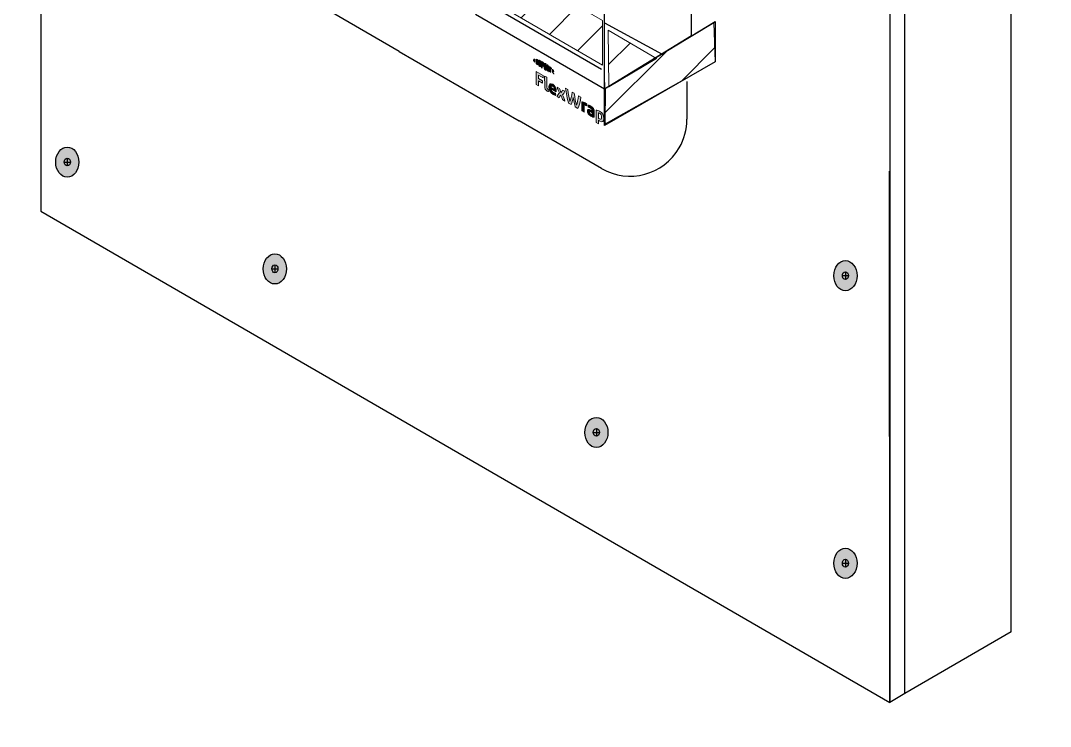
# Model space of a CAD drawing. Extents: x -1279 to 5791, y -3809 to 1769.
# Drawn here: x 4232.1 to 4558.1, y -3060.5 to -2836.9 of the extents above; entities that cross this region are included whole.
import ezdxf

# ---------------------------------------------------------------- set-up
doc = ezdxf.new("R2010")
doc.units = 0
doc.header["$MEASUREMENT"] = 0
for name, color, linetype, lineweight in [('G-ANNO-TTLB', 7, 'Continuous', 0), ('Layer 12', 7, 'Continuous', 0), ('TYVEK', 7, 'Continuous', 0)]:
    doc.layers.add(name, color=color, linetype=linetype, lineweight=lineweight)
pattern_1 = [(45, (0, 0), (-7.071067, 7.071069), [])]

# ---------------------------------------------------------------- blocks, each defined once
blk = doc.blocks.new('Block_113')
at = {"layer": 'TYVEK', "true_color": 0x003b71, "transparency": 33554687}
h = blk.add_hatch(color=156, dxfattribs=at)
h.dxf.hatch_style = 2
edge = h.paths.add_edge_path()
edge.add_ellipse((4246.87, -2881.74), major_axis=(0, 4.78), ratio=0.766948, start_angle=0, end_angle=360)
h = blk.add_hatch(color=156, dxfattribs=at)
h.dxf.hatch_style = 2
edge = h.paths.add_edge_path()
edge.add_ellipse((4312.58, -2915.56), major_axis=(0, 4.78), ratio=0.766948, start_angle=0, end_angle=360)
h = blk.add_hatch(color=156, dxfattribs=at)
h.dxf.hatch_style = 2
edge = h.paths.add_edge_path()
edge.add_ellipse((4493.25, -2917.71), major_axis=(0, 4.78), ratio=0.766948, start_angle=0, end_angle=360)
h = blk.add_hatch(color=156, dxfattribs=at)
h.dxf.hatch_style = 2
edge = h.paths.add_edge_path()
edge.add_ellipse((4414.38, -2967.37), major_axis=(0, 4.78), ratio=0.766948, start_angle=0, end_angle=360)
h = blk.add_hatch(color=156, dxfattribs=at)
h.dxf.hatch_style = 2
edge = h.paths.add_edge_path()
edge.add_ellipse((4493.25, -3008.81), major_axis=(0, 4.78), ratio=0.766948, start_angle=0, end_angle=360)
at = {"layer": 'TYVEK', "color": 18, "lineweight": 25, "true_color": 0x080808}
for p, q in [((4245.9, -2881.71), (4247.84, -2881.71)), ((4246.87, -2880.47), (4246.87, -2882.94)), ((4312.58, -2914.29), (4312.58, -2916.76)), ((4311.61, -2915.53), (4313.56, -2915.53)), ((4492.28, -2917.68), (4494.23, -2917.68)), ((4493.25, -2916.44), (4493.25, -2918.91)), ((4414.38, -2966.11), (4414.38, -2968.57)), ((4413.4, -2967.34), (4415.35, -2967.34)), ((4492.28, -3008.78), (4494.23, -3008.78)), ((4493.25, -3007.55), (4493.25, -3010.02))]:
    blk.add_line(p, q, dxfattribs=at)
at = {"layer": 'TYVEK', "color": 18, "lineweight": 25, "true_color": 0x000000}
for centre in [(4246.87, -2881.74), (4312.58, -2915.56), (4493.25, -2917.71), (4414.38, -2967.37), (4493.25, -3008.81)]:
    blk.add_ellipse(centre, major_axis=(0, 4.78), ratio=0.766948, dxfattribs=at)
at = {"layer": 'TYVEK', "color": 18, "lineweight": 25, "true_color": 0x080808}
for centre in [(4246.87, -2881.71), (4312.58, -2915.53), (4493.25, -2917.68), (4414.38, -2967.34), (4493.25, -3008.78)]:
    blk.add_ellipse(centre, major_axis=(0, 1.23), ratio=0.788846, dxfattribs=at)
blk = doc.blocks.new('Block_239')
at = {"layer": 'TYVEK', "true_color": 0x003b71, "transparency": 33554687}
h = blk.add_hatch(color=156, dxfattribs=at)
h.dxf.hatch_style = 2
edge = h.paths.add_edge_path()
edge.add_spline(control_points=[(4395.35, -2857.17), (4395.35, -2857.17), (4395.34, -2853.03), (4395.34, -2853.03), (4395.34, -2853.03), (4397.53, -2854.28), (4397.53, -2854.28), (4397.53, -2854.28), (4397.53, -2855), (4397.53, -2855), (4397.53, -2855), (4396.08, -2854.17), (4396.08, -2854.17), (4396.08, -2854.17), (4396.08, -2855.29), (4396.08, -2855.29), (4396.08, -2855.29), (4397.3, -2856), (4397.3, -2856), (4397.3, -2856), (4397.3, -2856.72), (4397.3, -2856.72), (4397.3, -2856.72), (4396.08, -2856.02), (4396.08, -2856.02), (4396.08, -2856.02), (4396.09, -2857.59), (4396.09, -2857.59), (4396.09, -2857.59), (4395.35, -2857.17), (4395.35, -2857.17)], knot_values=[0, 0, 0, 0, 1, 1, 1, 2, 2, 2, 3, 3, 3, 4, 4, 4, 5, 5, 5, 6, 6, 6, 7, 7, 7, 8, 8, 8, 9, 9, 9, 10, 10, 10, 10], degree=3, periodic=0)
h = blk.add_hatch(color=156, dxfattribs=at)
h.dxf.hatch_style = 2
edge = h.paths.add_edge_path()
edge.add_spline(control_points=[(4398.73, -2858.01), (4398.73, -2858.33), (4398.8, -2858.54), (4399, -2858.66), (4399.06, -2858.69), (4399.11, -2858.72), (4399.15, -2858.73), (4399.15, -2858.73), (4399.21, -2859.4), (4399.21, -2859.4), (4399.11, -2859.37), (4398.95, -2859.3), (4398.85, -2859.25), (4398.26, -2858.91), (4398.02, -2858.33), (4398.02, -2857.62), (4398.02, -2857.62), (4398.01, -2854.46), (4398.01, -2854.46), (4398.01, -2854.46), (4398.72, -2854.82), (4398.72, -2854.82), (4398.72, -2854.82), (4398.73, -2858.01), (4398.73, -2858.01)], knot_values=[0, 0, 0, 0, 1, 1, 1, 2, 2, 2, 3, 3, 3, 4, 4, 4, 5, 5, 5, 6, 6, 6, 7, 7, 7, 8, 8, 8, 8], degree=3, periodic=0)
h = blk.add_hatch(color=156, dxfattribs=at)
h.dxf.hatch_style = 2
edge = h.paths.add_edge_path()
edge.add_spline(control_points=[(4400.04, -2858.06), (4400.04, -2858.06), (4401.01, -2858.62), (4401.01, -2858.62), (4401.01, -2858.62), (4401.01, -2858.55), (4401.01, -2858.55), (4401.01, -2858.22), (4400.86, -2857.89), (4400.57, -2857.73), (4400.28, -2857.56), (4400.08, -2857.69), (4400.04, -2858.06)], knot_values=[0, 0, 0, 0, 1, 1, 1, 2, 2, 2, 3, 3, 3, 4, 4, 4, 4], degree=3, periodic=0)
edge = h.paths.add_edge_path()
edge.add_spline(control_points=[(4401.6, -2860.62), (4401.37, -2860.61), (4401.04, -2860.5), (4400.7, -2860.31), (4399.87, -2859.83), (4399.31, -2858.91), (4399.3, -2857.93), (4399.3, -2856.98), (4399.82, -2856.64), (4400.57, -2857.08), (4401.24, -2857.46), (4401.69, -2858.27), (4401.69, -2859.06), (4401.69, -2859.24), (4401.68, -2859.38), (4401.67, -2859.5), (4401.67, -2859.5), (4400.05, -2858.57), (4400.05, -2858.57), (4400.12, -2859.08), (4400.36, -2859.43), (4400.77, -2859.66), (4401.02, -2859.81), (4401.26, -2859.88), (4401.48, -2859.9), (4401.48, -2859.9), (4401.6, -2860.62), (4401.6, -2860.62)], knot_values=[0, 0, 0, 0, 1, 1, 1, 2, 2, 2, 3, 3, 3, 4, 4, 4, 5, 5, 5, 6, 6, 6, 7, 7, 7, 8, 8, 8, 9, 9, 9, 9], degree=3, periodic=0)
h = blk.add_hatch(color=156, dxfattribs=at)
h.dxf.hatch_style = 2
edge = h.paths.add_edge_path()
edge.add_spline(control_points=[(4402.74, -2859.82), (4402.39, -2859.19), (4402.12, -2858.63), (4401.96, -2857.94), (4401.96, -2857.94), (4402.72, -2858.38), (4402.72, -2858.38), (4402.79, -2858.69), (4403.02, -2859.22), (4403.24, -2859.68), (4403.43, -2859.47), (4403.6, -2859.21), (4403.63, -2858.9), (4403.63, -2858.9), (4404.35, -2859.31), (4404.35, -2859.31), (4404.22, -2859.85), (4403.99, -2860.16), (4403.61, -2860.39), (4403.98, -2861.08), (4404.23, -2861.64), (4404.44, -2862.39), (4404.44, -2862.39), (4403.68, -2861.95), (4403.68, -2861.95), (4403.57, -2861.56), (4403.31, -2860.96), (4403.1, -2860.52), (4402.9, -2860.73), (4402.72, -2860.98), (4402.65, -2861.36), (4402.65, -2861.36), (4401.96, -2860.96), (4401.96, -2860.96), (4402.09, -2860.42), (4402.33, -2860.09), (4402.74, -2859.82)], knot_values=[0, 0, 0, 0, 1, 1, 1, 2, 2, 2, 3, 3, 3, 4, 4, 4, 5, 5, 5, 6, 6, 6, 7, 7, 7, 8, 8, 8, 9, 9, 9, 10, 10, 10, 11, 11, 11, 12, 12, 12, 12], degree=3, periodic=0)
h = blk.add_hatch(color=156, dxfattribs=at)
h.dxf.hatch_style = 2
edge = h.paths.add_edge_path()
edge.add_spline(control_points=[(4408.74, -2860.72), (4408.74, -2860.72), (4409.49, -2861.15), (4409.49, -2861.15), (4409.29, -2862.41), (4408.96, -2863.85), (4408.53, -2864.73), (4408.53, -2864.73), (4407.72, -2864.27), (4407.72, -2864.27), (4407.47, -2863.39), (4407.24, -2862.39), (4407.05, -2861.31), (4406.86, -2862.17), (4406.64, -2862.91), (4406.38, -2863.5), (4406.38, -2863.5), (4405.58, -2863.04), (4405.58, -2863.04), (4405.16, -2861.67), (4404.8, -2859.83), (4404.6, -2858.34), (4404.6, -2858.34), (4405.35, -2858.77), (4405.35, -2858.77), (4405.51, -2860.11), (4405.8, -2861.68), (4406.01, -2862.49), (4406.23, -2861.93), (4406.57, -2860.76), (4406.72, -2859.56), (4406.72, -2859.56), (4407.37, -2859.93), (4407.37, -2859.93), (4407.53, -2861.31), (4407.87, -2862.86), (4408.09, -2863.69), (4408.3, -2863.11), (4408.59, -2861.88), (4408.74, -2860.72)], knot_values=[0, 0, 0, 0, 1, 1, 1, 2, 2, 2, 3, 3, 3, 4, 4, 4, 5, 5, 5, 6, 6, 6, 7, 7, 7, 8, 8, 8, 9, 9, 9, 10, 10, 10, 11, 11, 11, 12, 12, 12, 13, 13, 13, 13], degree=3, periodic=0)
h = blk.add_hatch(color=156, dxfattribs=at)
h.dxf.hatch_style = 2
edge = h.paths.add_edge_path()
edge.add_spline(control_points=[(4410.88, -2862.99), (4411.06, -2863.1), (4411.24, -2863.22), (4411.34, -2863.31), (4411.34, -2863.31), (4411.24, -2863.92), (4411.24, -2863.92), (4411.15, -2863.84), (4411.04, -2863.76), (4410.94, -2863.7), (4410.75, -2863.59), (4410.62, -2863.56), (4410.51, -2863.56), (4410.51, -2863.56), (4410.52, -2865.88), (4410.52, -2865.88), (4410.52, -2865.88), (4409.81, -2865.47), (4409.81, -2865.47), (4409.81, -2865.47), (4409.8, -2862.64), (4409.8, -2862.64), (4410.08, -2862.63), (4410.51, -2862.78), (4410.88, -2862.99)], knot_values=[0, 0, 0, 0, 1, 1, 1, 2, 2, 2, 3, 3, 3, 4, 4, 4, 5, 5, 5, 6, 6, 6, 7, 7, 7, 8, 8, 8, 8], degree=3, periodic=0)
h = blk.add_hatch(color=156, dxfattribs=at)
h.dxf.hatch_style = 2
edge = h.paths.add_edge_path()
edge.add_spline(control_points=[(4413.03, -2866.72), (4413.03, -2866.72), (4413.03, -2866.09), (4413.03, -2866.09), (4412.92, -2865.99), (4412.79, -2865.91), (4412.67, -2865.83), (4412.43, -2865.7), (4412.25, -2865.7), (4412.25, -2865.98), (4412.25, -2866.23), (4412.4, -2866.44), (4412.68, -2866.6), (4412.83, -2866.69), (4412.96, -2866.73), (4413.03, -2866.72)], knot_values=[0, 0, 0, 0, 1, 1, 1, 2, 2, 2, 3, 3, 3, 4, 4, 4, 5, 5, 5, 5], degree=3, periodic=0)
edge = h.paths.add_edge_path()
edge.add_spline(control_points=[(4412.61, -2867.14), (4411.9, -2866.74), (4411.55, -2866.14), (4411.55, -2865.61), (4411.55, -2865.02), (4411.96, -2864.92), (4412.58, -2865.27), (4412.72, -2865.35), (4412.9, -2865.48), (4413.03, -2865.58), (4413.03, -2865.58), (4413.03, -2865.43), (4413.03, -2865.43), (4413.03, -2865.07), (4412.85, -2864.8), (4412.51, -2864.6), (4412.28, -2864.47), (4412.04, -2864.37), (4411.83, -2864.35), (4411.83, -2864.35), (4411.7, -2863.64), (4411.7, -2863.64), (4411.92, -2863.66), (4412.27, -2863.79), (4412.59, -2863.97), (4413.34, -2864.41), (4413.72, -2865.08), (4413.72, -2865.88), (4413.72, -2865.88), (4413.72, -2867.53), (4413.72, -2867.53), (4413.51, -2867.53), (4413.12, -2867.44), (4412.61, -2867.14)], knot_values=[0, 0, 0, 0, 1, 1, 1, 2, 2, 2, 3, 3, 3, 4, 4, 4, 5, 5, 5, 6, 6, 6, 7, 7, 7, 8, 8, 8, 9, 9, 9, 10, 10, 10, 11, 11, 11, 11], degree=3, periodic=0)
h = blk.add_hatch(color=156, dxfattribs=at)
h.dxf.hatch_style = 2
edge = h.paths.add_edge_path()
edge.add_spline(control_points=[(4415.37, -2868.06), (4415.82, -2868.32), (4416.03, -2868.12), (4416.03, -2867.51), (4416.03, -2866.98), (4415.83, -2866.51), (4415.36, -2866.24), (4415.24, -2866.17), (4415.14, -2866.14), (4415.04, -2866.13), (4415.04, -2866.13), (4415.04, -2867.79), (4415.04, -2867.79), (4415.14, -2867.89), (4415.22, -2867.97), (4415.37, -2868.06)], knot_values=[0, 0, 0, 0, 1, 1, 1, 2, 2, 2, 3, 3, 3, 4, 4, 4, 5, 5, 5, 5], degree=3, periodic=0)
edge = h.paths.add_edge_path()
edge.add_spline(control_points=[(4415.47, -2868.78), (4415.29, -2868.68), (4415.17, -2868.58), (4415.04, -2868.46), (4415.04, -2868.46), (4415.04, -2869.58), (4415.04, -2869.58), (4415.04, -2869.58), (4414.34, -2869.18), (4414.34, -2869.18), (4414.34, -2869.18), (4414.33, -2865.23), (4414.33, -2865.23), (4414.62, -2865.24), (4415.03, -2865.38), (4415.4, -2865.59), (4416.24, -2866.07), (4416.74, -2866.95), (4416.75, -2867.9), (4416.75, -2868.87), (4416.27, -2869.24), (4415.47, -2868.78)], knot_values=[0, 0, 0, 0, 1, 1, 1, 2, 2, 2, 3, 3, 3, 4, 4, 4, 5, 5, 5, 6, 6, 6, 7, 7, 7, 7], degree=3, periodic=0)
h = blk.add_hatch(color=156, dxfattribs=at)
h.dxf.hatch_style = 2
edge = h.paths.add_edge_path()
edge.add_spline(control_points=[(4417.25, -2869.38), (4417.28, -2869.47), (4417.31, -2869.54), (4417.34, -2869.61), (4417.37, -2869.57), (4417.39, -2869.53), (4417.41, -2869.48), (4417.41, -2869.48), (4417.49, -2869.52), (4417.49, -2869.52), (4417.49, -2869.52), (4417.49, -2869.82), (4417.49, -2869.82), (4417.49, -2869.82), (4417.42, -2869.79), (4417.42, -2869.79), (4417.42, -2869.79), (4417.42, -2869.65), (4417.42, -2869.65), (4417.42, -2869.65), (4417.43, -2869.6), (4417.43, -2869.6), (4417.41, -2869.63), (4417.38, -2869.67), (4417.36, -2869.69), (4417.36, -2869.69), (4417.31, -2869.67), (4417.31, -2869.67), (4417.29, -2869.61), (4417.26, -2869.55), (4417.24, -2869.49), (4417.24, -2869.49), (4417.25, -2869.54), (4417.25, -2869.54), (4417.25, -2869.54), (4417.25, -2869.68), (4417.25, -2869.68), (4417.25, -2869.68), (4417.18, -2869.65), (4417.18, -2869.65), (4417.18, -2869.65), (4417.18, -2869.34), (4417.18, -2869.34), (4417.18, -2869.34), (4417.25, -2869.38), (4417.25, -2869.38)], knot_values=[0, 0, 0, 0, 1, 1, 1, 2, 2, 2, 3, 3, 3, 4, 4, 4, 5, 5, 5, 6, 6, 6, 7, 7, 7, 8, 8, 8, 9, 9, 9, 10, 10, 10, 11, 11, 11, 12, 12, 12, 13, 13, 13, 14, 14, 14, 15, 15, 15, 15], degree=3, periodic=0)
edge = h.paths.add_edge_path()
edge.add_spline(control_points=[(4417.01, -2869.31), (4417.01, -2869.31), (4416.94, -2869.27), (4416.94, -2869.27), (4416.94, -2869.27), (4416.94, -2869.2), (4416.94, -2869.2), (4416.94, -2869.2), (4417.15, -2869.33), (4417.15, -2869.33), (4417.15, -2869.33), (4417.15, -2869.39), (4417.15, -2869.39), (4417.15, -2869.39), (4417.08, -2869.35), (4417.08, -2869.35), (4417.08, -2869.35), (4417.08, -2869.59), (4417.08, -2869.59), (4417.08, -2869.59), (4417.01, -2869.55), (4417.01, -2869.55), (4417.01, -2869.55), (4417.01, -2869.31), (4417.01, -2869.31)], knot_values=[0, 0, 0, 0, 1, 1, 1, 2, 2, 2, 3, 3, 3, 4, 4, 4, 5, 5, 5, 6, 6, 6, 7, 7, 7, 8, 8, 8, 8], degree=3, periodic=0)
at = {"layer": 'TYVEK'}
for points, knots in [([(4395.35, -2857.17), (4395.35, -2857.17), (4395.34, -2853.03), (4395.34, -2853.03), (4395.34, -2853.03), (4397.53, -2854.28), (4397.53, -2854.28), (4397.53, -2854.28), (4397.53, -2855), (4397.53, -2855), (4397.53, -2855), (4396.08, -2854.17), (4396.08, -2854.17), (4396.08, -2854.17), (4396.08, -2855.29), (4396.08, -2855.29), (4396.08, -2855.29), (4397.3, -2856), (4397.3, -2856), (4397.3, -2856), (4397.3, -2856.72), (4397.3, -2856.72), (4397.3, -2856.72), (4396.08, -2856.02), (4396.08, -2856.02), (4396.08, -2856.02), (4396.09, -2857.59), (4396.09, -2857.59), (4396.09, -2857.59), (4395.35, -2857.17), (4395.35, -2857.17)], [0, 0, 0, 0, 1, 1, 1, 2, 2, 2, 3, 3, 3, 4, 4, 4, 5, 5, 5, 6, 6, 6, 7, 7, 7, 8, 8, 8, 9, 9, 9, 10, 10, 10, 10]), ([(4398.73, -2858.01), (4398.73, -2858.33), (4398.8, -2858.54), (4399, -2858.66), (4399.06, -2858.69), (4399.11, -2858.72), (4399.15, -2858.73), (4399.15, -2858.73), (4399.21, -2859.4), (4399.21, -2859.4), (4399.11, -2859.37), (4398.95, -2859.3), (4398.85, -2859.25), (4398.26, -2858.91), (4398.02, -2858.33), (4398.02, -2857.62), (4398.02, -2857.62), (4398.01, -2854.46), (4398.01, -2854.46), (4398.01, -2854.46), (4398.72, -2854.82), (4398.72, -2854.82), (4398.72, -2854.82), (4398.73, -2858.01), (4398.73, -2858.01)], [0, 0, 0, 0, 1, 1, 1, 2, 2, 2, 3, 3, 3, 4, 4, 4, 5, 5, 5, 6, 6, 6, 7, 7, 7, 8, 8, 8, 8]), ([(4401.6, -2860.62), (4401.37, -2860.61), (4401.04, -2860.5), (4400.7, -2860.31), (4399.87, -2859.83), (4399.31, -2858.91), (4399.3, -2857.93), (4399.3, -2856.98), (4399.82, -2856.64), (4400.57, -2857.08), (4401.24, -2857.46), (4401.69, -2858.27), (4401.69, -2859.06), (4401.69, -2859.24), (4401.68, -2859.38), (4401.67, -2859.5), (4401.67, -2859.5), (4400.05, -2858.57), (4400.05, -2858.57), (4400.12, -2859.08), (4400.36, -2859.43), (4400.77, -2859.66), (4401.02, -2859.81), (4401.26, -2859.88), (4401.48, -2859.9), (4401.48, -2859.9), (4401.6, -2860.62), (4401.6, -2860.62)], [0, 0, 0, 0, 1, 1, 1, 2, 2, 2, 3, 3, 3, 4, 4, 4, 5, 5, 5, 6, 6, 6, 7, 7, 7, 8, 8, 8, 9, 9, 9, 9]), ([(4400.04, -2858.06), (4400.04, -2858.06), (4401.01, -2858.62), (4401.01, -2858.62), (4401.01, -2858.62), (4401.01, -2858.55), (4401.01, -2858.55), (4401.01, -2858.22), (4400.86, -2857.89), (4400.57, -2857.73), (4400.28, -2857.56), (4400.08, -2857.69), (4400.04, -2858.06)], [0, 0, 0, 0, 1, 1, 1, 2, 2, 2, 3, 3, 3, 4, 4, 4, 4]), ([(4402.74, -2859.82), (4402.39, -2859.19), (4402.12, -2858.63), (4401.96, -2857.94), (4401.96, -2857.94), (4402.72, -2858.38), (4402.72, -2858.38), (4402.79, -2858.69), (4403.02, -2859.22), (4403.24, -2859.68), (4403.43, -2859.47), (4403.6, -2859.21), (4403.63, -2858.9), (4403.63, -2858.9), (4404.35, -2859.31), (4404.35, -2859.31), (4404.22, -2859.85), (4403.99, -2860.16), (4403.61, -2860.39), (4403.98, -2861.08), (4404.23, -2861.64), (4404.44, -2862.39), (4404.44, -2862.39), (4403.68, -2861.95), (4403.68, -2861.95), (4403.57, -2861.56), (4403.31, -2860.96), (4403.1, -2860.52), (4402.9, -2860.73), (4402.72, -2860.98), (4402.65, -2861.36), (4402.65, -2861.36), (4401.96, -2860.96), (4401.96, -2860.96), (4402.09, -2860.42), (4402.33, -2860.09), (4402.74, -2859.82)], [0, 0, 0, 0, 1, 1, 1, 2, 2, 2, 3, 3, 3, 4, 4, 4, 5, 5, 5, 6, 6, 6, 7, 7, 7, 8, 8, 8, 9, 9, 9, 10, 10, 10, 11, 11, 11, 12, 12, 12, 12]), ([(4408.74, -2860.72), (4408.74, -2860.72), (4409.49, -2861.15), (4409.49, -2861.15), (4409.29, -2862.41), (4408.96, -2863.85), (4408.53, -2864.73), (4408.53, -2864.73), (4407.72, -2864.27), (4407.72, -2864.27), (4407.47, -2863.39), (4407.24, -2862.39), (4407.05, -2861.31), (4406.86, -2862.17), (4406.64, -2862.91), (4406.38, -2863.5), (4406.38, -2863.5), (4405.58, -2863.04), (4405.58, -2863.04), (4405.16, -2861.67), (4404.8, -2859.83), (4404.6, -2858.34), (4404.6, -2858.34), (4405.35, -2858.77), (4405.35, -2858.77), (4405.51, -2860.11), (4405.8, -2861.68), (4406.01, -2862.49), (4406.23, -2861.93), (4406.57, -2860.76), (4406.72, -2859.56), (4406.72, -2859.56), (4407.37, -2859.93), (4407.37, -2859.93), (4407.53, -2861.31), (4407.87, -2862.86), (4408.09, -2863.69), (4408.3, -2863.11), (4408.59, -2861.88), (4408.74, -2860.72)], [0, 0, 0, 0, 1, 1, 1, 2, 2, 2, 3, 3, 3, 4, 4, 4, 5, 5, 5, 6, 6, 6, 7, 7, 7, 8, 8, 8, 9, 9, 9, 10, 10, 10, 11, 11, 11, 12, 12, 12, 13, 13, 13, 13]), ([(4410.88, -2862.99), (4411.06, -2863.1), (4411.24, -2863.22), (4411.34, -2863.31), (4411.34, -2863.31), (4411.24, -2863.92), (4411.24, -2863.92), (4411.15, -2863.84), (4411.04, -2863.76), (4410.94, -2863.7), (4410.75, -2863.59), (4410.62, -2863.56), (4410.51, -2863.56), (4410.51, -2863.56), (4410.52, -2865.88), (4410.52, -2865.88), (4410.52, -2865.88), (4409.81, -2865.47), (4409.81, -2865.47), (4409.81, -2865.47), (4409.8, -2862.64), (4409.8, -2862.64), (4410.08, -2862.63), (4410.51, -2862.78), (4410.88, -2862.99)], [0, 0, 0, 0, 1, 1, 1, 2, 2, 2, 3, 3, 3, 4, 4, 4, 5, 5, 5, 6, 6, 6, 7, 7, 7, 8, 8, 8, 8]), ([(4412.61, -2867.14), (4411.9, -2866.74), (4411.55, -2866.14), (4411.55, -2865.61), (4411.55, -2865.02), (4411.96, -2864.92), (4412.58, -2865.27), (4412.72, -2865.35), (4412.9, -2865.48), (4413.03, -2865.58), (4413.03, -2865.58), (4413.03, -2865.43), (4413.03, -2865.43), (4413.03, -2865.07), (4412.85, -2864.8), (4412.51, -2864.6), (4412.28, -2864.47), (4412.04, -2864.37), (4411.83, -2864.35), (4411.83, -2864.35), (4411.7, -2863.64), (4411.7, -2863.64), (4411.92, -2863.66), (4412.27, -2863.79), (4412.59, -2863.97), (4413.34, -2864.41), (4413.72, -2865.08), (4413.72, -2865.88), (4413.72, -2865.88), (4413.72, -2867.53), (4413.72, -2867.53), (4413.51, -2867.53), (4413.12, -2867.44), (4412.61, -2867.14)], [0, 0, 0, 0, 1, 1, 1, 2, 2, 2, 3, 3, 3, 4, 4, 4, 5, 5, 5, 6, 6, 6, 7, 7, 7, 8, 8, 8, 9, 9, 9, 10, 10, 10, 11, 11, 11, 11]), ([(4413.03, -2866.72), (4413.03, -2866.72), (4413.03, -2866.09), (4413.03, -2866.09), (4412.92, -2865.99), (4412.79, -2865.91), (4412.67, -2865.83), (4412.43, -2865.7), (4412.25, -2865.7), (4412.25, -2865.98), (4412.25, -2866.23), (4412.4, -2866.44), (4412.68, -2866.6), (4412.83, -2866.69), (4412.96, -2866.73), (4413.03, -2866.72)], [0, 0, 0, 0, 1, 1, 1, 2, 2, 2, 3, 3, 3, 4, 4, 4, 5, 5, 5, 5]), ([(4415.47, -2868.78), (4415.29, -2868.68), (4415.17, -2868.58), (4415.04, -2868.46), (4415.04, -2868.46), (4415.04, -2869.58), (4415.04, -2869.58), (4415.04, -2869.58), (4414.34, -2869.18), (4414.34, -2869.18), (4414.34, -2869.18), (4414.33, -2865.23), (4414.33, -2865.23), (4414.62, -2865.24), (4415.03, -2865.38), (4415.4, -2865.59), (4416.24, -2866.07), (4416.74, -2866.95), (4416.75, -2867.9), (4416.75, -2868.87), (4416.27, -2869.24), (4415.47, -2868.78)], [0, 0, 0, 0, 1, 1, 1, 2, 2, 2, 3, 3, 3, 4, 4, 4, 5, 5, 5, 6, 6, 6, 7, 7, 7, 7]), ([(4415.37, -2868.06), (4415.82, -2868.32), (4416.03, -2868.12), (4416.03, -2867.51), (4416.03, -2866.98), (4415.83, -2866.51), (4415.36, -2866.24), (4415.24, -2866.17), (4415.14, -2866.14), (4415.04, -2866.13), (4415.04, -2866.13), (4415.04, -2867.79), (4415.04, -2867.79), (4415.14, -2867.89), (4415.22, -2867.97), (4415.37, -2868.06)], [0, 0, 0, 0, 1, 1, 1, 2, 2, 2, 3, 3, 3, 4, 4, 4, 5, 5, 5, 5]), ([(4417.01, -2869.31), (4417.01, -2869.31), (4416.94, -2869.27), (4416.94, -2869.27), (4416.94, -2869.27), (4416.94, -2869.2), (4416.94, -2869.2), (4416.94, -2869.2), (4417.15, -2869.33), (4417.15, -2869.33), (4417.15, -2869.33), (4417.15, -2869.39), (4417.15, -2869.39), (4417.15, -2869.39), (4417.08, -2869.35), (4417.08, -2869.35), (4417.08, -2869.35), (4417.08, -2869.59), (4417.08, -2869.59), (4417.08, -2869.59), (4417.01, -2869.55), (4417.01, -2869.55), (4417.01, -2869.55), (4417.01, -2869.31), (4417.01, -2869.31)], [0, 0, 0, 0, 1, 1, 1, 2, 2, 2, 3, 3, 3, 4, 4, 4, 5, 5, 5, 6, 6, 6, 7, 7, 7, 8, 8, 8, 8]), ([(4417.25, -2869.38), (4417.28, -2869.47), (4417.31, -2869.54), (4417.34, -2869.61), (4417.37, -2869.57), (4417.39, -2869.53), (4417.41, -2869.48), (4417.41, -2869.48), (4417.49, -2869.52), (4417.49, -2869.52), (4417.49, -2869.52), (4417.49, -2869.82), (4417.49, -2869.82), (4417.49, -2869.82), (4417.42, -2869.79), (4417.42, -2869.79), (4417.42, -2869.79), (4417.42, -2869.65), (4417.42, -2869.65), (4417.42, -2869.65), (4417.43, -2869.6), (4417.43, -2869.6), (4417.41, -2869.63), (4417.38, -2869.67), (4417.36, -2869.69), (4417.36, -2869.69), (4417.31, -2869.67), (4417.31, -2869.67), (4417.29, -2869.61), (4417.26, -2869.55), (4417.24, -2869.49), (4417.24, -2869.49), (4417.25, -2869.54), (4417.25, -2869.54), (4417.25, -2869.54), (4417.25, -2869.68), (4417.25, -2869.68), (4417.25, -2869.68), (4417.18, -2869.65), (4417.18, -2869.65), (4417.18, -2869.65), (4417.18, -2869.34), (4417.18, -2869.34), (4417.18, -2869.34), (4417.25, -2869.38), (4417.25, -2869.38)], [0, 0, 0, 0, 1, 1, 1, 2, 2, 2, 3, 3, 3, 4, 4, 4, 5, 5, 5, 6, 6, 6, 7, 7, 7, 8, 8, 8, 9, 9, 9, 10, 10, 10, 11, 11, 11, 12, 12, 12, 13, 13, 13, 14, 14, 14, 15, 15, 15, 15])]:
    blk.add_open_spline(points, degree=3, knots=knots, dxfattribs=at)
blk = doc.blocks.new('Block_240')
at = {"layer": 'TYVEK', "true_color": 0x003b71, "transparency": 33554687}
h = blk.add_hatch(color=156, dxfattribs=at)
h.dxf.hatch_style = 2
edge = h.paths.add_edge_path()
edge.add_spline(control_points=[(4394.44, -2849.35), (4394.44, -2849.54), (4394.6, -2849.81), (4394.88, -2850.12), (4394.88, -2850.12), (4394.88, -2849.08), (4394.88, -2849.08), (4394.6, -2849.08), (4394.44, -2849.16), (4394.44, -2849.35)], knot_values=[0, 0, 0, 0, 1, 1, 1, 2, 2, 2, 3, 3, 3, 3], degree=3, periodic=0)
h = blk.add_hatch(color=156, dxfattribs=at)
h.dxf.hatch_style = 2
edge = h.paths.add_edge_path()
edge.add_spline(control_points=[(4395.72, -2850.51), (4395.72, -2850.59), (4395.68, -2850.59), (4395.63, -2850.56), (4395.59, -2850.54), (4395.53, -2850.49), (4395.48, -2850.45), (4395.48, -2850.45), (4395.48, -2849.45), (4395.48, -2849.45), (4395.53, -2849.47), (4395.59, -2849.48), (4395.63, -2849.51), (4395.68, -2849.54), (4395.72, -2849.59), (4395.72, -2849.67), (4395.72, -2849.67), (4395.72, -2850.51), (4395.72, -2850.51)], knot_values=[0, 0, 0, 0, 1, 1, 1, 2, 2, 2, 3, 3, 3, 4, 4, 4, 5, 5, 5, 6, 6, 6, 6], degree=3, periodic=0)
edge = h.paths.add_edge_path()
edge.add_spline(control_points=[(4395.66, -2849.27), (4395.58, -2849.22), (4395.47, -2849.18), (4395.27, -2849.14), (4395.27, -2849.14), (4395.27, -2850.52), (4395.27, -2850.52), (4395.45, -2850.68), (4395.59, -2850.8), (4395.66, -2850.84), (4395.84, -2850.95), (4395.94, -2850.88), (4395.94, -2850.67), (4395.94, -2850.67), (4395.94, -2849.76), (4395.94, -2849.76), (4395.94, -2849.55), (4395.84, -2849.37), (4395.66, -2849.27)], knot_values=[0, 0, 0, 0, 1, 1, 1, 2, 2, 2, 3, 3, 3, 4, 4, 4, 5, 5, 5, 6, 6, 6, 6], degree=3, periodic=0)
h = blk.add_hatch(color=156, dxfattribs=at)
h.dxf.hatch_style = 2
edge = h.paths.add_edge_path()
edge.add_spline(control_points=[(4396.57, -2851.16), (4396.57, -2851.24), (4396.55, -2851.28), (4396.46, -2851.21), (4396.38, -2851.15), (4396.35, -2851.1), (4396.35, -2851), (4396.35, -2851), (4396.35, -2849.51), (4396.35, -2849.51), (4396.29, -2849.48), (4396.17, -2849.43), (4396.12, -2849.41), (4396.12, -2849.41), (4396.12, -2850.92), (4396.12, -2850.92), (4396.12, -2851.16), (4396.22, -2851.32), (4396.46, -2851.49), (4396.68, -2851.64), (4396.82, -2851.59), (4396.82, -2851.32), (4396.82, -2851.32), (4396.81, -2849.72), (4396.81, -2849.72), (4396.77, -2849.7), (4396.62, -2849.63), (4396.57, -2849.6), (4396.57, -2849.6), (4396.57, -2851.16), (4396.57, -2851.16)], knot_values=[0, 0, 0, 0, 1, 1, 1, 2, 2, 2, 3, 3, 3, 4, 4, 4, 5, 5, 5, 6, 6, 6, 7, 7, 7, 8, 8, 8, 9, 9, 9, 10, 10, 10, 10], degree=3, periodic=0)
h = blk.add_hatch(color=156, dxfattribs=at)
h.dxf.hatch_style = 2
edge = h.paths.add_edge_path()
edge.add_spline(control_points=[(4397.47, -2851.02), (4397.47, -2851.1), (4397.44, -2851.13), (4397.34, -2851.07), (4397.34, -2851.07), (4397.25, -2851.02), (4397.25, -2851.02), (4397.25, -2851.02), (4397.25, -2850.23), (4397.25, -2850.23), (4397.29, -2850.25), (4397.31, -2850.26), (4397.33, -2850.27), (4397.44, -2850.33), (4397.47, -2850.39), (4397.47, -2850.48), (4397.47, -2850.48), (4397.47, -2851.02), (4397.47, -2851.02)], knot_values=[0, 0, 0, 0, 1, 1, 1, 2, 2, 2, 3, 3, 3, 4, 4, 4, 5, 5, 5, 6, 6, 6, 6], degree=3, periodic=0)
edge = h.paths.add_edge_path()
edge.add_spline(control_points=[(4397.35, -2850), (4397.31, -2849.97), (4397.15, -2849.89), (4397.01, -2849.82), (4397.01, -2849.82), (4397.01, -2851.84), (4397.01, -2851.84), (4397.06, -2851.87), (4397.19, -2851.95), (4397.26, -2851.99), (4397.26, -2851.99), (4397.26, -2851.3), (4397.26, -2851.3), (4397.26, -2851.3), (4397.35, -2851.36), (4397.35, -2851.36), (4397.61, -2851.51), (4397.72, -2851.44), (4397.72, -2851.18), (4397.72, -2851.18), (4397.71, -2850.58), (4397.71, -2850.58), (4397.71, -2850.33), (4397.59, -2850.14), (4397.35, -2850)], knot_values=[0, 0, 0, 0, 1, 1, 1, 2, 2, 2, 3, 3, 3, 4, 4, 4, 5, 5, 5, 6, 6, 6, 7, 7, 7, 8, 8, 8, 8], degree=3, periodic=0)
h = blk.add_hatch(color=156, dxfattribs=at)
h.dxf.hatch_style = 2
edge = h.paths.add_edge_path()
edge.add_spline(control_points=[(4398.35, -2852.22), (4398.35, -2852.3), (4398.32, -2852.33), (4398.24, -2852.28), (4398.15, -2852.24), (4398.12, -2852.18), (4398.12, -2852.1), (4398.12, -2852.1), (4398.12, -2850.84), (4398.12, -2850.84), (4398.12, -2850.75), (4398.14, -2850.72), (4398.23, -2850.78), (4398.32, -2850.83), (4398.34, -2850.89), (4398.34, -2850.97), (4398.34, -2850.97), (4398.35, -2852.22), (4398.35, -2852.22)], knot_values=[0, 0, 0, 0, 1, 1, 1, 2, 2, 2, 3, 3, 3, 4, 4, 4, 5, 5, 5, 6, 6, 6, 6], degree=3, periodic=0)
edge = h.paths.add_edge_path()
edge.add_spline(control_points=[(4398.23, -2850.5), (4398, -2850.35), (4397.87, -2850.39), (4397.87, -2850.66), (4397.87, -2850.66), (4397.87, -2851.98), (4397.87, -2851.98), (4397.87, -2852.26), (4398, -2852.44), (4398.24, -2852.57), (4398.47, -2852.69), (4398.6, -2852.66), (4398.6, -2852.36), (4398.6, -2852.36), (4398.59, -2851.1), (4398.59, -2851.1), (4398.59, -2850.82), (4398.48, -2850.65), (4398.23, -2850.5)], knot_values=[0, 0, 0, 0, 1, 1, 1, 2, 2, 2, 3, 3, 3, 4, 4, 4, 5, 5, 5, 6, 6, 6, 6], degree=3, periodic=0)
h = blk.add_hatch(color=156, dxfattribs=at)
h.dxf.hatch_style = 2
edge = h.paths.add_edge_path()
edge.add_spline(control_points=[(4399.28, -2852.22), (4399.28, -2852.22), (4399, -2851.03), (4399, -2851.03), (4398.93, -2850.98), (4398.84, -2850.92), (4398.77, -2850.87), (4398.77, -2850.87), (4398.77, -2852.81), (4398.77, -2852.81), (4398.82, -2852.83), (4398.95, -2852.88), (4399.01, -2852.91), (4399.01, -2852.91), (4398.99, -2851.76), (4398.99, -2851.76), (4398.99, -2851.76), (4399.28, -2853.02), (4399.28, -2853.02), (4399.34, -2853.05), (4399.43, -2853.08), (4399.49, -2853.1), (4399.49, -2853.1), (4399.48, -2851.4), (4399.48, -2851.4), (4399.42, -2851.35), (4399.31, -2851.26), (4399.26, -2851.22), (4399.26, -2851.22), (4399.28, -2852.22), (4399.28, -2852.22)], knot_values=[0, 0, 0, 0, 1, 1, 1, 2, 2, 2, 3, 3, 3, 4, 4, 4, 5, 5, 5, 6, 6, 6, 7, 7, 7, 8, 8, 8, 9, 9, 9, 10, 10, 10, 10], degree=3, periodic=0)
h = blk.add_hatch(color=156, dxfattribs=at)
h.dxf.hatch_style = 2
edge = h.paths.add_edge_path()
edge.add_spline(control_points=[(4399.61, -2851.77), (4399.67, -2851.81), (4399.73, -2851.86), (4399.79, -2851.91), (4399.79, -2851.91), (4399.79, -2853.2), (4399.79, -2853.2), (4399.84, -2853.21), (4399.94, -2853.24), (4400.01, -2853.26), (4400.01, -2853.26), (4400.01, -2852.1), (4400.01, -2852.1), (4400.07, -2852.15), (4400.13, -2852.21), (4400.19, -2852.26), (4400.19, -2852.26), (4400.19, -2852.01), (4400.19, -2852.01), (4400.01, -2851.84), (4399.82, -2851.67), (4399.61, -2851.5), (4399.61, -2851.5), (4399.61, -2851.77), (4399.61, -2851.77)], knot_values=[0, 0, 0, 0, 1, 1, 1, 2, 2, 2, 3, 3, 3, 4, 4, 4, 5, 5, 5, 6, 6, 6, 7, 7, 7, 8, 8, 8, 8], degree=3, periodic=0)
h = blk.add_hatch(color=156, dxfattribs=at)
h.dxf.hatch_style = 2
edge = h.paths.add_edge_path()
edge.add_spline(control_points=[(4400.89, -2853.05), (4400.89, -2853.24), (4400.73, -2853.33), (4400.45, -2853.32), (4400.45, -2853.32), (4400.45, -2852.28), (4400.45, -2852.28), (4400.73, -2852.6), (4400.89, -2852.86), (4400.89, -2853.05)], knot_values=[0, 0, 0, 0, 1, 1, 1, 2, 2, 2, 3, 3, 3, 3], degree=3, periodic=0)
h = blk.add_hatch(color=156, dxfattribs=at)
h.dxf.hatch_style = 2
edge = h.paths.add_edge_path()
edge.add_spline(control_points=[(4400.76, -2853.6), (4400.76, -2853.6), (4400.79, -2853.62), (4400.79, -2853.62), (4400.79, -2853.62), (4400.83, -2853.71), (4400.83, -2853.71), (4400.83, -2853.71), (4400.87, -2853.66), (4400.87, -2853.66), (4400.87, -2853.66), (4400.89, -2853.68), (4400.89, -2853.68), (4400.89, -2853.68), (4400.89, -2853.83), (4400.89, -2853.83), (4400.89, -2853.83), (4400.87, -2853.82), (4400.87, -2853.82), (4400.87, -2853.82), (4400.87, -2853.71), (4400.87, -2853.71), (4400.87, -2853.71), (4400.83, -2853.76), (4400.83, -2853.76), (4400.83, -2853.76), (4400.83, -2853.76), (4400.83, -2853.76), (4400.83, -2853.76), (4400.79, -2853.66), (4400.79, -2853.66), (4400.79, -2853.66), (4400.79, -2853.77), (4400.79, -2853.77), (4400.79, -2853.77), (4400.76, -2853.75), (4400.76, -2853.75), (4400.76, -2853.75), (4400.76, -2853.6), (4400.76, -2853.6)], knot_values=[0, 0, 0, 0, 1, 1, 1, 2, 2, 2, 3, 3, 3, 4, 4, 4, 5, 5, 5, 6, 6, 6, 7, 7, 7, 8, 8, 8, 9, 9, 9, 10, 10, 10, 11, 11, 11, 12, 12, 12, 13, 13, 13, 13], degree=3, periodic=0)
edge = h.paths.add_edge_path()
edge.add_spline(control_points=[(4400.67, -2853.58), (4400.67, -2853.58), (4400.63, -2853.55), (4400.63, -2853.55), (4400.63, -2853.55), (4400.63, -2853.53), (4400.63, -2853.53), (4400.63, -2853.53), (4400.73, -2853.59), (4400.73, -2853.59), (4400.73, -2853.59), (4400.73, -2853.61), (4400.73, -2853.61), (4400.73, -2853.61), (4400.69, -2853.59), (4400.69, -2853.59), (4400.69, -2853.59), (4400.69, -2853.71), (4400.69, -2853.71), (4400.69, -2853.71), (4400.67, -2853.7), (4400.67, -2853.7), (4400.67, -2853.7), (4400.67, -2853.58), (4400.67, -2853.58)], knot_values=[0, 0, 0, 0, 1, 1, 1, 2, 2, 2, 3, 3, 3, 4, 4, 4, 5, 5, 5, 6, 6, 6, 7, 7, 7, 8, 8, 8, 8], degree=3, periodic=0)
at = {"layer": 'TYVEK'}
for points, knots in [([(4394.44, -2849.35), (4394.44, -2849.54), (4394.6, -2849.81), (4394.88, -2850.12), (4394.88, -2850.12), (4394.88, -2849.08), (4394.88, -2849.08), (4394.6, -2849.08), (4394.44, -2849.16), (4394.44, -2849.35)], [0, 0, 0, 0, 1, 1, 1, 2, 2, 2, 3, 3, 3, 3]), ([(4395.66, -2849.27), (4395.58, -2849.22), (4395.47, -2849.18), (4395.27, -2849.14), (4395.27, -2849.14), (4395.27, -2850.52), (4395.27, -2850.52), (4395.45, -2850.68), (4395.59, -2850.8), (4395.66, -2850.84), (4395.84, -2850.95), (4395.94, -2850.88), (4395.94, -2850.67), (4395.94, -2850.67), (4395.94, -2849.76), (4395.94, -2849.76), (4395.94, -2849.55), (4395.84, -2849.37), (4395.66, -2849.27)], [0, 0, 0, 0, 1, 1, 1, 2, 2, 2, 3, 3, 3, 4, 4, 4, 5, 5, 5, 6, 6, 6, 6]), ([(4395.72, -2850.51), (4395.72, -2850.59), (4395.68, -2850.59), (4395.63, -2850.56), (4395.59, -2850.54), (4395.53, -2850.49), (4395.48, -2850.45), (4395.48, -2850.45), (4395.48, -2849.45), (4395.48, -2849.45), (4395.53, -2849.47), (4395.59, -2849.48), (4395.63, -2849.51), (4395.68, -2849.54), (4395.72, -2849.59), (4395.72, -2849.67), (4395.72, -2849.67), (4395.72, -2850.51), (4395.72, -2850.51)], [0, 0, 0, 0, 1, 1, 1, 2, 2, 2, 3, 3, 3, 4, 4, 4, 5, 5, 5, 6, 6, 6, 6]), ([(4396.57, -2851.16), (4396.57, -2851.24), (4396.55, -2851.28), (4396.46, -2851.21), (4396.38, -2851.15), (4396.35, -2851.1), (4396.35, -2851), (4396.35, -2851), (4396.35, -2849.51), (4396.35, -2849.51), (4396.29, -2849.48), (4396.17, -2849.43), (4396.12, -2849.41), (4396.12, -2849.41), (4396.12, -2850.92), (4396.12, -2850.92), (4396.12, -2851.16), (4396.22, -2851.32), (4396.46, -2851.49), (4396.68, -2851.64), (4396.82, -2851.59), (4396.82, -2851.32), (4396.82, -2851.32), (4396.81, -2849.72), (4396.81, -2849.72), (4396.77, -2849.7), (4396.62, -2849.63), (4396.57, -2849.6), (4396.57, -2849.6), (4396.57, -2851.16), (4396.57, -2851.16)], [0, 0, 0, 0, 1, 1, 1, 2, 2, 2, 3, 3, 3, 4, 4, 4, 5, 5, 5, 6, 6, 6, 7, 7, 7, 8, 8, 8, 9, 9, 9, 10, 10, 10, 10]), ([(4397.35, -2850), (4397.31, -2849.97), (4397.15, -2849.89), (4397.01, -2849.82), (4397.01, -2849.82), (4397.01, -2851.84), (4397.01, -2851.84), (4397.06, -2851.87), (4397.19, -2851.95), (4397.26, -2851.99), (4397.26, -2851.99), (4397.26, -2851.3), (4397.26, -2851.3), (4397.26, -2851.3), (4397.35, -2851.36), (4397.35, -2851.36), (4397.61, -2851.51), (4397.72, -2851.44), (4397.72, -2851.18), (4397.72, -2851.18), (4397.71, -2850.58), (4397.71, -2850.58), (4397.71, -2850.33), (4397.59, -2850.14), (4397.35, -2850)], [0, 0, 0, 0, 1, 1, 1, 2, 2, 2, 3, 3, 3, 4, 4, 4, 5, 5, 5, 6, 6, 6, 7, 7, 7, 8, 8, 8, 8]), ([(4397.47, -2851.02), (4397.47, -2851.1), (4397.44, -2851.13), (4397.34, -2851.07), (4397.34, -2851.07), (4397.25, -2851.02), (4397.25, -2851.02), (4397.25, -2851.02), (4397.25, -2850.23), (4397.25, -2850.23), (4397.29, -2850.25), (4397.31, -2850.26), (4397.33, -2850.27), (4397.44, -2850.33), (4397.47, -2850.39), (4397.47, -2850.48), (4397.47, -2850.48), (4397.47, -2851.02), (4397.47, -2851.02)], [0, 0, 0, 0, 1, 1, 1, 2, 2, 2, 3, 3, 3, 4, 4, 4, 5, 5, 5, 6, 6, 6, 6]), ([(4398.23, -2850.5), (4398, -2850.35), (4397.87, -2850.39), (4397.87, -2850.66), (4397.87, -2850.66), (4397.87, -2851.98), (4397.87, -2851.98), (4397.87, -2852.26), (4398, -2852.44), (4398.24, -2852.57), (4398.47, -2852.69), (4398.6, -2852.66), (4398.6, -2852.36), (4398.6, -2852.36), (4398.59, -2851.1), (4398.59, -2851.1), (4398.59, -2850.82), (4398.48, -2850.65), (4398.23, -2850.5)], [0, 0, 0, 0, 1, 1, 1, 2, 2, 2, 3, 3, 3, 4, 4, 4, 5, 5, 5, 6, 6, 6, 6]), ([(4398.35, -2852.22), (4398.35, -2852.3), (4398.32, -2852.33), (4398.24, -2852.28), (4398.15, -2852.24), (4398.12, -2852.18), (4398.12, -2852.1), (4398.12, -2852.1), (4398.12, -2850.84), (4398.12, -2850.84), (4398.12, -2850.75), (4398.14, -2850.72), (4398.23, -2850.78), (4398.32, -2850.83), (4398.34, -2850.89), (4398.34, -2850.97), (4398.34, -2850.97), (4398.35, -2852.22), (4398.35, -2852.22)], [0, 0, 0, 0, 1, 1, 1, 2, 2, 2, 3, 3, 3, 4, 4, 4, 5, 5, 5, 6, 6, 6, 6]), ([(4399.28, -2852.22), (4399.28, -2852.22), (4399, -2851.03), (4399, -2851.03), (4398.93, -2850.98), (4398.84, -2850.92), (4398.77, -2850.87), (4398.77, -2850.87), (4398.77, -2852.81), (4398.77, -2852.81), (4398.82, -2852.83), (4398.95, -2852.88), (4399.01, -2852.91), (4399.01, -2852.91), (4398.99, -2851.76), (4398.99, -2851.76), (4398.99, -2851.76), (4399.28, -2853.02), (4399.28, -2853.02), (4399.34, -2853.05), (4399.43, -2853.08), (4399.49, -2853.1), (4399.49, -2853.1), (4399.48, -2851.4), (4399.48, -2851.4), (4399.42, -2851.35), (4399.31, -2851.26), (4399.26, -2851.22), (4399.26, -2851.22), (4399.28, -2852.22), (4399.28, -2852.22)], [0, 0, 0, 0, 1, 1, 1, 2, 2, 2, 3, 3, 3, 4, 4, 4, 5, 5, 5, 6, 6, 6, 7, 7, 7, 8, 8, 8, 9, 9, 9, 10, 10, 10, 10]), ([(4399.61, -2851.77), (4399.67, -2851.81), (4399.73, -2851.86), (4399.79, -2851.91), (4399.79, -2851.91), (4399.79, -2853.2), (4399.79, -2853.2), (4399.84, -2853.21), (4399.94, -2853.24), (4400.01, -2853.26), (4400.01, -2853.26), (4400.01, -2852.1), (4400.01, -2852.1), (4400.07, -2852.15), (4400.13, -2852.21), (4400.19, -2852.26), (4400.19, -2852.26), (4400.19, -2852.01), (4400.19, -2852.01), (4400.01, -2851.84), (4399.82, -2851.67), (4399.61, -2851.5), (4399.61, -2851.5), (4399.61, -2851.77), (4399.61, -2851.77)], [0, 0, 0, 0, 1, 1, 1, 2, 2, 2, 3, 3, 3, 4, 4, 4, 5, 5, 5, 6, 6, 6, 7, 7, 7, 8, 8, 8, 8]), ([(4400.89, -2853.05), (4400.89, -2853.24), (4400.73, -2853.33), (4400.45, -2853.32), (4400.45, -2853.32), (4400.45, -2852.28), (4400.45, -2852.28), (4400.73, -2852.6), (4400.89, -2852.86), (4400.89, -2853.05)], [0, 0, 0, 0, 1, 1, 1, 2, 2, 2, 3, 3, 3, 3]), ([(4400.67, -2853.58), (4400.67, -2853.58), (4400.63, -2853.55), (4400.63, -2853.55), (4400.63, -2853.55), (4400.63, -2853.53), (4400.63, -2853.53), (4400.63, -2853.53), (4400.73, -2853.59), (4400.73, -2853.59), (4400.73, -2853.59), (4400.73, -2853.61), (4400.73, -2853.61), (4400.73, -2853.61), (4400.69, -2853.59), (4400.69, -2853.59), (4400.69, -2853.59), (4400.69, -2853.71), (4400.69, -2853.71), (4400.69, -2853.71), (4400.67, -2853.7), (4400.67, -2853.7), (4400.67, -2853.7), (4400.67, -2853.58), (4400.67, -2853.58)], [0, 0, 0, 0, 1, 1, 1, 2, 2, 2, 3, 3, 3, 4, 4, 4, 5, 5, 5, 6, 6, 6, 7, 7, 7, 8, 8, 8, 8]), ([(4400.76, -2853.6), (4400.76, -2853.6), (4400.79, -2853.62), (4400.79, -2853.62), (4400.79, -2853.62), (4400.83, -2853.71), (4400.83, -2853.71), (4400.83, -2853.71), (4400.87, -2853.66), (4400.87, -2853.66), (4400.87, -2853.66), (4400.89, -2853.68), (4400.89, -2853.68), (4400.89, -2853.68), (4400.89, -2853.83), (4400.89, -2853.83), (4400.89, -2853.83), (4400.87, -2853.82), (4400.87, -2853.82), (4400.87, -2853.82), (4400.87, -2853.71), (4400.87, -2853.71), (4400.87, -2853.71), (4400.83, -2853.76), (4400.83, -2853.76), (4400.83, -2853.76), (4400.83, -2853.76), (4400.83, -2853.76), (4400.83, -2853.76), (4400.79, -2853.66), (4400.79, -2853.66), (4400.79, -2853.66), (4400.79, -2853.77), (4400.79, -2853.77), (4400.79, -2853.77), (4400.76, -2853.75), (4400.76, -2853.75), (4400.76, -2853.75), (4400.76, -2853.6), (4400.76, -2853.6)], [0, 0, 0, 0, 1, 1, 1, 2, 2, 2, 3, 3, 3, 4, 4, 4, 5, 5, 5, 6, 6, 6, 7, 7, 7, 8, 8, 8, 9, 9, 9, 10, 10, 10, 11, 11, 11, 12, 12, 12, 13, 13, 13, 13])]:
    blk.add_open_spline(points, degree=3, knots=knots, dxfattribs=at)
blk = doc.blocks.new('Block_238')
at = {"layer": 'TYVEK'}
for name in ['Block_240', 'Block_239']:
    blk.add_blockref(name, (0, 0), dxfattribs=at)

msp = doc.modelspace()

# ---------------------------------------------------------------- hatches: boundary and pattern name
at = {"layer": 'G-ANNO-TTLB', "true_color": 0xff00ff, "transparency": 33554687}
h = msp.add_hatch(color=6, dxfattribs=at)
edge = h.paths.add_edge_path()
edge.add_spline(control_points=[(5472, -3692.6), (5472, -3692.6), (2542.48, -3692.6), (2542.48, -3692.6), (2542.48, -3692.6), (2542.48, -1235.6), (2542.48, -1235.6), (2542.48, -1235.6), (5472, -1235.6), (5472, -1235.6), (5472, -1235.6), (5472, -3692.6), (5472, -3692.6)], knot_values=[0, 0, 0, 0, 1, 1, 1, 2, 2, 2, 3, 3, 3, 4, 4, 4, 4], degree=3, periodic=0)
edge = h.paths.add_edge_path()
edge.add_spline(control_points=[(2551.48, -1244.6), (2551.48, -1244.6), (2551.48, -3683.6), (2551.48, -3683.6), (2551.48, -3683.6), (5463, -3683.6), (5463, -3683.6), (5463, -3683.6), (5463, -1244.6), (5463, -1244.6), (5463, -1244.6), (2551.48, -1244.6), (2551.48, -1244.6)], knot_values=[0, 0, 0, 0, 1, 1, 1, 2, 2, 2, 3, 3, 3, 4, 4, 4, 4], degree=3, periodic=0)
edge.add_line((2551.48, -1244.6), (2551.48, -1244.6))
at = {"layer": 'Layer 12', "true_color": 0x000000, "transparency": 33554687}
h = msp.add_hatch(dxfattribs=at)
h.set_pattern_fill('_U', color=18, scale=10, angle=45, style=2, pattern_type=0)
h.set_pattern_definition(pattern_1)
h.paths.add_polyline_path([(4416.32, -2836.89), (4416.32, -2851.03), (4340.62, -2807.04), (4352.82, -2800.09)])
h = msp.add_hatch(dxfattribs=at)
h.set_pattern_fill('_U', color=18, scale=10, angle=45, style=2, pattern_type=0)
h.set_pattern_definition(pattern_1)
h.paths.add_polyline_path([(4451.98, -2849.99), (4417.16, -2869.58), (4417.26, -2858.33), (4451.53, -2837.66)])
h = msp.add_hatch(dxfattribs=at)
h.set_pattern_fill('_U', color=18, scale=10, angle=45, style=2, pattern_type=0)
h.set_pattern_definition(pattern_1)
h.paths.add_polyline_path([(4418.11, -2839.89), (4433.41, -2848.95), (4418.32, -2857.92)])

# ---------------------------------------------------------------- linework, layer by layer
at = {"layer": 'G-ANNO-TTLB'}
for points in [[(5472, -3692.6), (5472, -3692.6), (2542.48, -3692.6), (2542.48, -3692.6), (2542.48, -3692.6), (2542.48, -1235.6), (2542.48, -1235.6), (2542.48, -1235.6), (5472, -1235.6), (5472, -1235.6), (5472, -1235.6), (5472, -3692.6), (5472, -3692.6)], [(2551.48, -1244.6), (2551.48, -1244.6), (2551.48, -3683.6), (2551.48, -3683.6), (2551.48, -3683.6), (5463, -3683.6), (5463, -3683.6), (5463, -3683.6), (5463, -1244.6), (5463, -1244.6), (5463, -1244.6), (2551.48, -1244.6), (2551.48, -1244.6)]]:
    msp.add_open_spline(points, degree=3, knots=[0, 0, 0, 0, 1, 1, 1, 2, 2, 2, 3, 3, 3, 4, 4, 4, 4], dxfattribs=at)
at = {"layer": 'Layer 12'}
for points in [[(4416.32, -2836.89), (4416.32, -2851.03), (4340.62, -2807.04), (4352.82, -2800.09)], [(4451.98, -2849.99), (4417.16, -2869.58), (4417.26, -2858.33), (4451.53, -2837.66)], [(4418.11, -2839.89), (4433.41, -2848.95), (4418.32, -2857.92)]]:
    msp.add_lwpolyline(points, close=True, dxfattribs=at)
at = {"layer": 'TYVEK', "color": 18, "lineweight": 25, "true_color": 0x000000}
for p, q in [((4238.46, -2596.65), (4238.46, -2897.26)), ((4444.55, -2841.67), (4444.56, -2678.61)), ((4416.94, -2858.49), (4416.99, -2687.56)), ((4507.26, -2714.94), (4507.26, -3052.87)), ((4416.94, -2858.49), (4444.55, -2841.67)), ((4238.46, -2897.26), (4507.26, -3052.87))]:
    msp.add_line(p, q, dxfattribs=at)
at = {"layer": 'TYVEK', "color": 33, "lineweight": 25, "true_color": 0xcc9966}
for q in [(4545.68, -2606.16), (4512.07, -3050.09)]:
    msp.add_line((4545.68, -3030.52), q, dxfattribs=at)
at = {"layer": 'TYVEK', "color": 2, "lineweight": 25, "true_color": 0xffff00}
for p, q in [((4512.06, -3050.09), (4512.06, -2713.24)), ((4507.26, -3052.87), (4507.25, -2884.63)), ((4512.06, -3050.09), (4507.26, -3052.87))]:
    msp.add_line(p, q, dxfattribs=at)
at = {"layer": 'TYVEK', "color": 4, "lineweight": 25, "true_color": 0x00ffff}
for p, q in [((4339.4, -2807.9), (4416.06, -2852.25)), ((4416.93, -2856.54), (4416.99, -2819.83)), ((4351.91, -2846.66), (4325.54, -2831.41)), ((4376.16, -2834.9), (4416.94, -2858.49)), ((4416.94, -2837.65), (4435.22, -2847.51)), ((4351.91, -2846.66), (4389.97, -2868.68)), ((4443.05, -2856.15), (4443.05, -2868.18)), ((4416.93, -2856.54), (4416.94, -2858.49)), ((4416.04, -2883.76), (4389.97, -2868.68))]:
    msp.add_line(p, q, dxfattribs=at)
msp.add_lwpolyline([(4416.94, -2870.11), (4416.94, -2858.49), (4451.95, -2837.16), (4451.98, -2849.99)], close=True, dxfattribs=at)
msp.add_open_spline([(4416.04, -2883.76), (4424.64, -2888.74), (4435.65, -2885.8), (4440.63, -2877.19), (4442.21, -2874.45), (4443.05, -2871.34), (4443.05, -2868.18)], degree=3, knots=[0, 0, 0, 0, 1, 1, 1, 2, 2, 2, 2], dxfattribs=at)

# ---------------------------------------------------------------- block references
at = {"layer": 'TYVEK'}
for name in ['Block_113', 'Block_238']:
    msp.add_blockref(name, (0, 0), dxfattribs=at)

doc.saveas('drawing.dxf')
